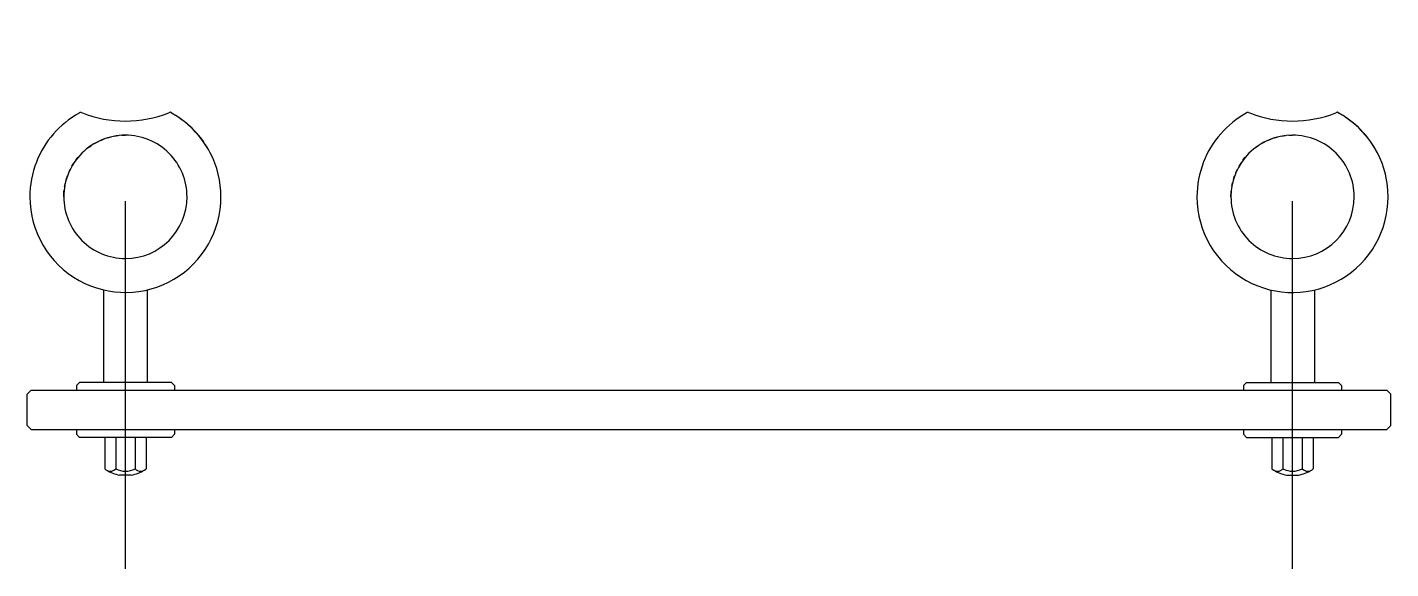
# Model space of a CAD drawing. Extents: x -0.959 to -0.588, y 63.771 to 63.919.
import ezdxf

# ---------------------------------------------------------------- set-up
doc = ezdxf.new("R2010")
doc.units = 0
doc.header["$LTSCALE"] = 0.2
doc.header["$MEASUREMENT"] = 0
doc.linetypes.add('AXES', pattern=[0.54, 0.3, -0.08, 0.08, -0.08])
doc.linetypes.add('CONTINU', pattern=[0])
doc.layers.get('0').update_dxf_attribs({"linetype": 'CONTINUOUS'})
doc.layers.add('DECA_EIXOS', color=5, linetype='AXES')

msp = doc.modelspace()

# ---------------------------------------------------------------- linework, layer by layer
at = {"linetype": 'CONTINU'}
for points in [[(-0.94473, 63.89523, 0.175135), (-0.95637, 63.88192)], [(-0.94382, 63.89529, 0.093661), (-0.93213, 63.89308)], [(-0.93213, 63.89308, 0.094502), (-0.92034, 63.89533)], [(-0.90959, 63.88545, 0.141778), (-0.91999, 63.89547)], [(-0.90905, 63.88447, 0.15081), (-0.91999, 63.89547)], [(-0.62697, 63.89523, 0.174721), (-0.6386, 63.88196)], [(-0.62606, 63.89529, 0.093661), (-0.61438, 63.89308)], [(-0.61438, 63.89308, 0.094501), (-0.60258, 63.89533)], [(-0.59183, 63.88545, 0.141778), (-0.60223, 63.89547)], [(-0.59129, 63.88447, 0.151365), (-0.60223, 63.89547)], [(-0.93214, 63.88923, 0.414635), (-0.94891, 63.87245)], [(-0.91535, 63.87245, 0.414319), (-0.93214, 63.88923)], [(-0.61438, 63.88923, 0.414213), (-0.63116, 63.87245)], [(-0.5976, 63.87245, 0.414323), (-0.61438, 63.88923)], [(-0.90613, 63.87245, 0.120639), (-0.90905, 63.88447)], [(-0.58837, 63.87245, 0.12064), (-0.59129, 63.88447)], [(-0.95637, 63.88192, 0.093971), (-0.95816, 63.87245)], [(-0.6386, 63.88196, 0.093972), (-0.6404, 63.87245)], [(-0.95816, 63.87245, 0.272942), (-0.94472, 63.8497)], [(-0.94891, 63.87245, -0.029142), (-0.94881, 63.87432)], [(-0.94891, 63.87245, 0.414214), (-0.93213, 63.85567)], [(-0.94472, 63.8497, 0.572265), (-0.90613, 63.87245)], [(-0.93213, 63.85567, 0.414212), (-0.91535, 63.87245)], [(-0.6404, 63.87245, 0.272942), (-0.62697, 63.84968)], [(-0.63116, 63.87245, -0.029097), (-0.63105, 63.87432)], [(-0.63116, 63.87245, 0.414268), (-0.61438, 63.85567)], [(-0.62697, 63.84968, 0.572265), (-0.58837, 63.87245)], [(-0.61438, 63.85567, 0.414213), (-0.5976, 63.87245)], [(-0.93774, 63.79844, 0.428573), (-0.93475, 63.79844)], [(-0.93732, 63.7981, 0.090612), (-0.93373, 63.79673)], [(-0.93475, 63.79844, 0.244902), (-0.92951, 63.79844)], [(-0.93053, 63.79673, 0.090449), (-0.92695, 63.7981)], [(-0.92951, 63.79844, 0.42858), (-0.92652, 63.79844)], [(-0.61999, 63.79844, 0.428578), (-0.61699, 63.79844)], [(-0.61957, 63.7981, 0.090541), (-0.61598, 63.79673)], [(-0.61699, 63.79844, 0.244902), (-0.61176, 63.79844)], [(-0.61277, 63.79673, 0.090449), (-0.60919, 63.7981)], [(-0.61176, 63.79844, 0.428577), (-0.60876, 63.79844)]]:
    msp.add_lwpolyline(points, format="xyb", dxfattribs=at)
for points in [[(-0.94446, 63.89537), (-0.94473, 63.89523)], [(-0.94415, 63.89542), (-0.94446, 63.89537)], [(-0.94415, 63.89542), (-0.94382, 63.89529)], [(-0.91999, 63.89547), (-0.92034, 63.89533)], [(-0.91964, 63.89528), (-0.91999, 63.89547)], [(-0.62671, 63.89537), (-0.62697, 63.89523)], [(-0.62639, 63.89542), (-0.62671, 63.89537)], [(-0.62639, 63.89542), (-0.62606, 63.89529)], [(-0.60223, 63.89547), (-0.60258, 63.89533)], [(-0.60198, 63.89534), (-0.60223, 63.89547)], [(-0.60198, 63.89534), (-0.60178, 63.89523)], [(-0.94222, 63.88586), (-0.94136, 63.88646)], [(-0.94059, 63.88694), (-0.93968, 63.88744)], [(-0.93886, 63.88783), (-0.93788, 63.88822)], [(-0.93703, 63.8885), (-0.93602, 63.88878)], [(-0.93513, 63.88896), (-0.93409, 63.88912)], [(-0.93319, 63.8892), (-0.93214, 63.88923)], [(-0.62446, 63.88586), (-0.62361, 63.88646)], [(-0.62284, 63.88694), (-0.62192, 63.88744)], [(-0.6211, 63.88783), (-0.62013, 63.88822)], [(-0.61927, 63.8885), (-0.61826, 63.88878)], [(-0.61737, 63.88896), (-0.61634, 63.88912)], [(-0.61544, 63.8892), (-0.61438, 63.88923)], [(-0.94564, 63.8824), (-0.94499, 63.88323)], [(-0.94371, 63.8846), (-0.94293, 63.8853)], [(-0.62789, 63.8824), (-0.62724, 63.88323)], [(-0.62595, 63.8846), (-0.62517, 63.8853)], [(-0.94757, 63.87902), (-0.94713, 63.87997)], [(-0.94671, 63.88077), (-0.94616, 63.88166)], [(-0.62982, 63.87902), (-0.62938, 63.87997)], [(-0.62895, 63.88077), (-0.6284, 63.88166)], [(-0.94867, 63.87528), (-0.94846, 63.87631)], [(-0.94823, 63.87718), (-0.9479, 63.87818)], [(-0.63091, 63.87528), (-0.63071, 63.87631)], [(-0.63047, 63.87718), (-0.63015, 63.87818)], [(-0.93806, 63.84713), (-0.93806, 63.82195)], [(-0.9262, 63.84712), (-0.9262, 63.82195)], [(-0.62031, 63.84713), (-0.62031, 63.82195)], [(-0.60844, 63.84712), (-0.60844, 63.82195)], [(-0.95778, 63.81982), (-0.95885, 63.81875)], [(-0.95778, 63.81982), (-0.58872, 63.81982)], [(-0.94464, 63.82195), (-0.94549, 63.8211)], [(-0.94549, 63.8211), (-0.94549, 63.81982)], [(-0.91963, 63.82195), (-0.94464, 63.82195)], [(-0.91963, 63.82195), (-0.91877, 63.8211)], [(-0.91877, 63.8211), (-0.91877, 63.81982)], [(-0.62688, 63.82195), (-0.62774, 63.8211)], [(-0.62774, 63.8211), (-0.62774, 63.81982)], [(-0.62688, 63.82195), (-0.60187, 63.82195)], [(-0.60187, 63.82195), (-0.60102, 63.8211)], [(-0.60102, 63.8211), (-0.60102, 63.81982)], [(-0.58872, 63.81982), (-0.58766, 63.81875)], [(-0.95885, 63.8102), (-0.95885, 63.81875)], [(-0.58766, 63.8102), (-0.58766, 63.81875)], [(-0.95885, 63.8102), (-0.95778, 63.80913)], [(-0.95778, 63.80913), (-0.58872, 63.80913)], [(-0.94549, 63.80913), (-0.94549, 63.80785)], [(-0.91877, 63.80913), (-0.91877, 63.80785)], [(-0.62774, 63.80913), (-0.62774, 63.80785)], [(-0.60102, 63.80913), (-0.60102, 63.80785)], [(-0.58766, 63.8102), (-0.58872, 63.80913)], [(-0.94549, 63.80785), (-0.94464, 63.80699)], [(-0.91963, 63.80699), (-0.94464, 63.80699)], [(-0.93774, 63.80699), (-0.93774, 63.79844)], [(-0.93475, 63.80699), (-0.93475, 63.79844)], [(-0.92951, 63.80699), (-0.92951, 63.79844)], [(-0.92652, 63.80699), (-0.92652, 63.79844)], [(-0.91877, 63.80785), (-0.91963, 63.80699)], [(-0.62774, 63.80785), (-0.62688, 63.80699)], [(-0.62688, 63.80699), (-0.60187, 63.80699)], [(-0.61999, 63.80699), (-0.61999, 63.79844)], [(-0.61699, 63.80699), (-0.61699, 63.79844)], [(-0.61176, 63.80699), (-0.61176, 63.79844)], [(-0.60876, 63.80699), (-0.60876, 63.79844)], [(-0.60102, 63.80785), (-0.60187, 63.80699)], [(-0.93053, 63.79673), (-0.93373, 63.79673)], [(-0.61598, 63.79673), (-0.61277, 63.79673)]]:
    msp.add_lwpolyline(points, dxfattribs=at)
at = {"layer": 'DECA_EIXOS'}
for points in [[(-0.93213, 63.77125), (-0.93213, 63.9186)], [(-0.61438, 63.77125), (-0.61438, 63.9186)]]:
    msp.add_lwpolyline(points, dxfattribs=at)

doc.saveas('drawing.dxf')
